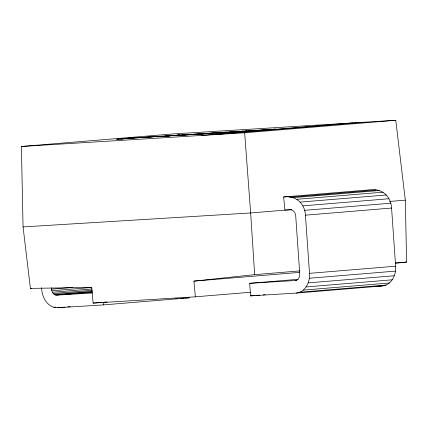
<?xml version="1.0" encoding="UTF-8"?>
<svg xmlns="http://www.w3.org/2000/svg" width="428" height="428" viewBox="0 0 428 428"><rect width="100%" height="100%" fill="white"/><g stroke="black" fill="none" stroke-linecap="round" stroke-linejoin="round"><path stroke-width="0.64" d="M298.07 279.313L249.701 283.315L250.578 295.887L296.219 293.089C305.555 292.131 310.193 281.79 309.503 273.337L305.437 215.182C304.87 203.354 295.481 195.147 283.641 196.971L284.914 210.127L291.719 209.683M296.219 293.089L382.354 285.958C391.69 285 396.328 274.658 395.638 266.205L391.572 208.051C391.005 196.222 381.615 188.015 369.776 189.839L283.641 196.971M249.701 283.315L295.336 280.517C298.45 280.196 299.996 276.75 299.766 273.931L295.7 215.782C295.529 212.941 293.528 209.736 290.393 209.79M250.605 292.244L195.35 296.818L193.905 281.126L254.66 274.642L299.975 270.892M395.349 263.263L406.6 262.059L405.316 200.16L395.772 120.284L172.521 133.969L21.4 146.483L23.064 226.92L30.409 288.392L91.672 287.397L93.122 303.088L195.35 296.818M127.121 138.34L130.47 138.003L116.603 139.282L172.5 135.425L168.857 135.649M143.3 137.597L159.965 136.329M149.591 136.96L152.94 136.623L120.835 138.972L134.167 137.955M184.559 135.018L200.063 133.734L177.048 135.574L193.108 134.435L186.838 134.895M201.502 135.441L352.629 122.927M212.202 134.783L363.324 122.274M21.4 146.483L244.65 132.792L395.772 120.284M289.515 197.217L375.65 190.086M293.341 197.629L379.476 190.497M296.995 199.298L383.13 192.167M300.226 202.107L386.361 194.975M302.821 205.873L388.956 198.742M291.543 209.581L250.653 212.962L23.064 226.92M389.501 201.47L405.316 200.16M304.597 210.33L390.732 203.198M305.437 215.182L391.572 208.051M30.409 288.392L31.742 288.279M51.403 287.835L51.494 289.157L72.696 287.402M51.494 289.157L51.772 290.773L91.528 287.482M395.269 263.001L406.6 262.059M51.772 290.773L52.366 292.26L92.122 288.97M193.905 281.126L299.777 272.363M52.366 292.26L53.227 293.512L92.32 290.275M53.227 293.512L54.308 294.453L92.073 291.324M309.503 273.337L395.638 266.205M54.308 294.453L55.528 295.01L91.967 291.992M55.528 295.01L91.918 292.238M309.348 278.248L395.483 271.117M295.336 280.517L296.663 280.41M308.208 282.887L394.343 275.755M93.122 303.088L101.773 302.371M104.437 302.147L107.102 301.927M41.618 287.771C41.778 295.796 45.716 304.677 53.853 307.309L55.843 307.144M306.159 286.931L392.294 279.8M53.853 307.309L57.678 307.716L64.97 307.117M67.619 306.897L70.267 306.678M57.678 307.716L103.319 304.918L189.454 297.786L185.484 298.032M303.345 290.114L389.48 282.983M250.578 295.887L254.553 295.561M255.88 295.448L259.855 295.122M263.166 294.849L265.157 294.683M299.953 292.217L386.088 285.085M202.396 133.868L199.239 134.135L204.129 133.857M229.141 132.065L219.639 132.873L223.368 132.691M206.612 133.686L212.614 133.274L195.243 134.413L227.209 132.07L208.746 133.258L220.65 132.53L216.407 132.83M231.072 131.926L215.546 133.145L227.669 132.412M165.219 136.184L179.139 135.178L172.382 135.59M202.621 133.804L207.334 133.466M229.264 132.011L247.031 130.925L224.695 132.653M229.724 132.273L242.992 131.203L239.231 131.38M232.318 131.792L238.262 131.396M259.871 130.091L241.36 131.567L255.998 130.733M260.615 130.085L270.164 129.486M176.657 135.173L179.776 134.981L157.017 136.799L185.543 134.729L174.934 135.382M171.81 135.574L166.139 135.976L169.263 135.783M56.801 295.143L92.518 292.955M175.566 298.637L177.55 298.519M180.193 298.353L184.163 298.113M369.787 286.728L373.093 286.525M375.078 286.407L382.354 285.958M244.65 132.792L250.653 212.962L254.66 274.642M103.132 302.27L103.319 304.918M245.929 131.23L245.517 131.284L275.894 129.085L245.929 131.23"/></g></svg>
